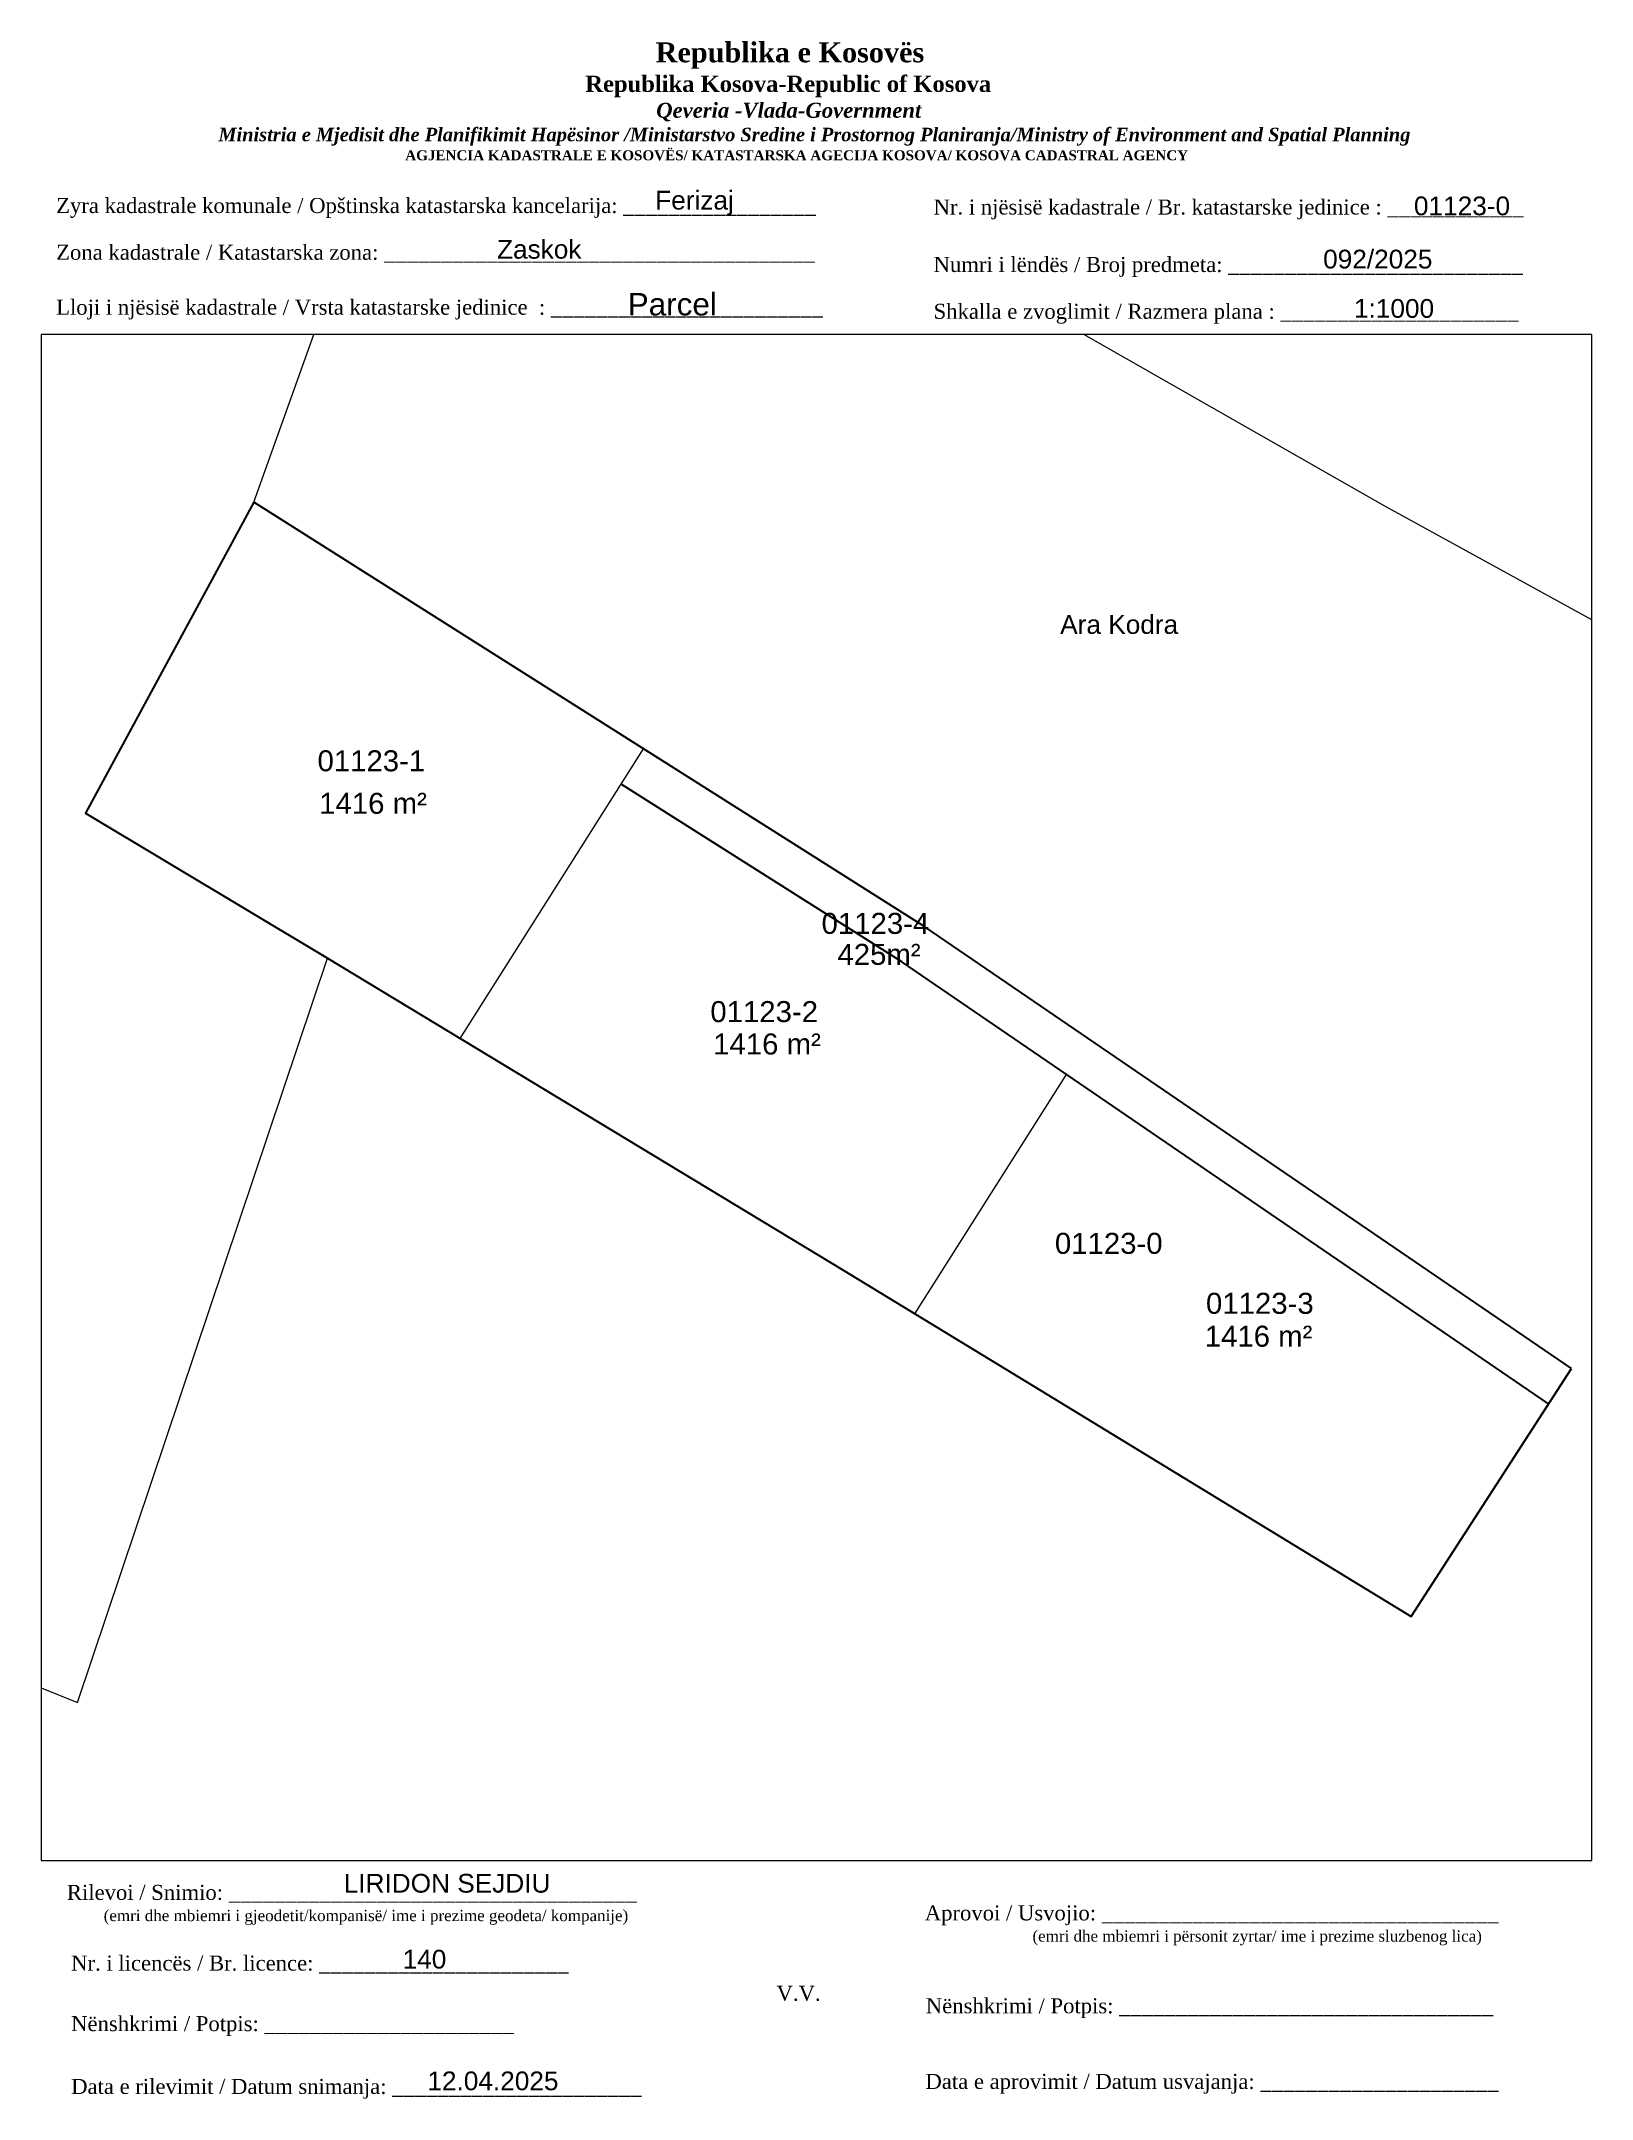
# Paper-space layout '1123' of a CAD drawing. Header units: metres, sheet in millimetres. Extents: x 1 to 208, y 2 to 276.
# The model-space entities are those that its viewports show. They can reach past a viewport. Long polylines and large blocks are cut down to what shows.
import ezdxf

# ---------------------------------------------------------------- set-up
doc = ezdxf.new("R2010")
doc.units = ezdxf.units.M
doc.layers.get('0').update_dxf_attribs({"lineweight": 0})
for name, color, linetype, lineweight in [('Korniza e jashtme', 7, 'Continuous', 0), ('Ndarje e re', 1, 'Continuous', 0), ('Nr Parceles Baze', 7, 'Continuous', 0), ('Parcela Baze', 7, 'Continuous', 0), ('ZASKOK_PAR_PARCELGEOM_ILI', 7, 'Continuous', 0)]:
    doc.layers.add(name, color=color, linetype=linetype, lineweight=lineweight)
doc.styles.get("Standard").update_dxf_attribs({"font": 'arial.ttf'})

msp = doc.modelspace()

# ---------------------------------------------------------------- linework, layer by layer
at = {"layer": 'Ndarje e re', "flags": 128}
for points in [[(7511256.94, 4688670.36), (7511274.39, 4688697.93)], [(7511300.2, 4688644.15), (7511314.63, 4688666.93)]]:
    msp.add_lwpolyline(points, dxfattribs=at)
at = {"layer": 'Ndarje e re', "lineweight": -3, "flags": 128}
msp.add_lwpolyline([(7511360.53, 4688635.58), (7511298.96, 4688677.64), (7511272.25, 4688694.55)], dxfattribs=at)
at = {"layer": 'Parcela Baze', "flags": 128}
msp.add_lwpolyline([(7511328.4, 4688786.47), (7511341.28, 4688806.96), (7511358.19, 4688798.33), (7511383.98, 4688783.74), (7511436.09, 4688746.98), (7511399.77, 4688690.92), (7511344.94, 4688721.04), (7511264.15, 4688767.13), (7511273.5, 4688780.11), (7511313.97, 4688757.26), (7511328.4, 4688786.47)], dxfattribs=at)
at = {"layer": 'Parcela Baze', "lineweight": -3, "flags": 128}
msp.add_lwpolyline([(7511362.7, 4688638.94), (7511301.16, 4688680.98), (7511237.29, 4688721.42), (7511221.26, 4688691.81), (7511244.31, 4688678), (7511293.46, 4688648.25), (7511312.21, 4688636.83), (7511347.46, 4688615.33)], close=True, dxfattribs=at)
at = {"layer": 'ZASKOK_PAR_PARCELGEOM_ILI', "linetype": 'Continuous'}
msp.add_lwpolyline([(7511237.29, 4688721.42), (7511244.34, 4688741.11), (7511264.15, 4688767.13), (7511273.5, 4688780.11), (7511273.81, 4688786.52), (7511251.12, 4688798.31), (7511240.72, 4688804.32), (7511194.35, 4688717.31), (7511170.64, 4688656.82), (7511179.02, 4688653.56), (7511188.78, 4688644.02), (7511202.03, 4688628.85), (7511213.38, 4688610), (7511220.49, 4688607.15), (7511244.31, 4688678), (7511221.26, 4688691.81), (7511237.29, 4688721.42)], close=True, dxfattribs=at)

# ---------------------------------------------------------------- texts
at = {"layer": 'Ndarje e re'}
for s, p in [('01123-1', (7511243.35, 4688695.79)), ('1416 m²', (7511243.51, 4688691.74)), ('01123-4', (7511291.33, 4688680.31)), ('425m²', (7511292.84, 4688677.36)), ('01123-2', (7511280.74, 4688671.91)), ('1416 m²', (7511281.01, 4688668.83)), ('01123-3', (7511327.92, 4688644.14)), ('1416 m²', (7511327.8, 4688641.01))]:
    msp.add_text(s, height=2, dxfattribs=at).set_placement(p)
at = {"layer": 'Nr Parceles Baze'}
msp.add_text('01123-0', height=2, dxfattribs=at).set_placement((7511313.54, 4688649.85))

psp = doc.layouts.new('1123')

# ---------------------------------------------------------------- texts
for s, p in [('01123-0', (183.92, 252.84)), ('Zaskok', (61.73, 247.06)), ('092/2025 ', (171.82, 245.75)), ('1:1000', (175.93, 239.17)), ('LIRIDON SEJDIU ', (41.3, 29.28)), ('140', (49.15, 19.16)), ('12.04.2025', (52.45, 2.94))]:
    psp.add_text(s, height=2.5).set_placement(p)
at = {"color": 2}
psp.add_text('Ara Kodra', height=2.5, dxfattribs=at).set_placement((136.78, 197.05))
for s, insert, char_height, width, attachment_point in [('\\pi77.297;{\\fBook Antiqua|b1|i0|c0|p18;\\H1.333x;Republika e Kosovës\\fTimes New Roman|b1|i0|c0|p18;\\P\\pi67.927;\\fBook Antiqua|b1|i0|c0|p18;\\H0.8125x;Republika Kosova-Republic of Kosova\\fTimes New Roman|b1|i0|c0|p18;\\P\\pi77.378;\\fBook Antiqua|b1|i1|c0|p18;\\H0.9233x;Qeveria -Vlada-Government \\P\\pi13.032,l6,t23.033;\\fTimes New Roman|b1|i1|c0|p18;\\H0.9x;Ministria e Mjedisit dhe Planifikimit Hapësinor /Ministarstvo Sredine i Prostornog Planiranja/Ministry of Environment and Spatial Planning\\P\\pi43.931,l0,tz;\\fBook Antiqua|b1|i0|c0|p18;\\H0.7406x;AGJENCIA KADASTRALE E KOSOVËS/ KATASTARSKA AGECIJA KOSOVA/ KOSOVA CADASTRAL AGENCY}', (5.57, 275.89), 2, 191.8237, 1), ('{\\fTimes New Roman|b0|i0|c0|p18;Zyra kadastrale komunale / Opštinska katastarska kancelarija: _________________}', (2.98, 255.14), 2, 100.6873, 1), ('Ferizaj', (88.05, 254.47), 2.5, 9.9735, 5), ('{\\fTimes New Roman|b0|i0|c0|p18;Nr. i njësisë kadastrale / Br. katastarske jedinice : ____________}', (119.91, 254.94), 2, 79.9484, 1), ('{\\fTimes New Roman|b0|i0|c0|p18;Zona kadastrale / Katastarska zona: ______________________________________}', (2.98, 248.91), 2, 100.6873, 1), ('{\\fTimes New Roman|b0|i0|c0|p18;Numri i lëndës / Broj predmeta: __________________________}', (119.91, 247.28), 2, 79.9484, 1), ('{\\fTimes New Roman|b0|i0|c0|p18;Lloji i njësisë kadastrale / Vrsta katastarske jedinice  : ________________________}', (2.98, 241.59), 2, 100.6873, 1), ('{\\fArial|b0|i0|c0|p34;Parcel}', (85.09, 240.96), 3, 11.2939, 5), ('{\\fTimes New Roman|b0|i0|c0|p18;Shkalla e zvoglimit / Razmera plana : _____________________}', (119.91, 241.04), 2, 79.9484, 1), ('{\\fTimes New Roman|b0|i0|c0|p18;Rilevoi / Snimio: ____________________________________\\P     \\H0.75x;(emri dhe mbiemri i gjeodetit/kompanisë/ ime i prezime geodeta/ kompanije)}', (42.38, 27.65), 2, 74.7958, 5), ('{\\fTimes New Roman|b0|i0|c0|p18; Aprovoi / Usvojio: ___________________________________\\P                    \\H0.75x;(emri dhe mbiemri i përsonit zyrtar/ ime i prezime sluzbenog lica)}', (117.98, 27.58), 2, 83.344, 1), ('{\\fTimes New Roman|b0|i0|c0|p18;Nr. i licencës / Br. licence: ______________________\\P                                }', (4.98, 20.89), 2, 83.344, 1), ('{\\fTimes New Roman|b0|i0|c0|p18;V.V.                                 }', (101.92, 15.84), 2, 5.7076, 5), ('{\\fTimes New Roman|b0|i0|c0|p18; Nënshkrimi / Potpis: _________________________________}', (118.12, 15.2), 2, 83.344, 1), ('{\\fTimes New Roman|b0|i0|c0|p18;Nënshkrimi / Potpis: ______________________\\P                                 }', (4.98, 12.82), 2, 83.344, 1), ('{\\fTimes New Roman|b0|i0|c0|p18;Data e rilevimit / Datum snimanja: ______________________\\P                                 }', (4.98, 4.45), 2, 83.344, 1), ('{\\fTimes New Roman|b0|i0|c0|p18; Data e aprovimit / Datum usvajanja: _____________________}', (118.07, 5.12), 2, 83.344, 1)]:
    psp.add_mtext(s, dxfattribs=dict(insert=insert, char_height=char_height, width=width, attachment_point=attachment_point))

# ---------------------------------------------------------------- viewports
at = {"layer": 'Korniza e jashtme', "view_target_point": (370776.43, 310629.57)}
psp.add_viewport(center=(104.31, 135.25), size=(206.65, 203.4046), view_center_point=(7140514.42, 4378035.16), view_height=145.289, dxfattribs=at)

doc.saveas('drawing.dxf')
